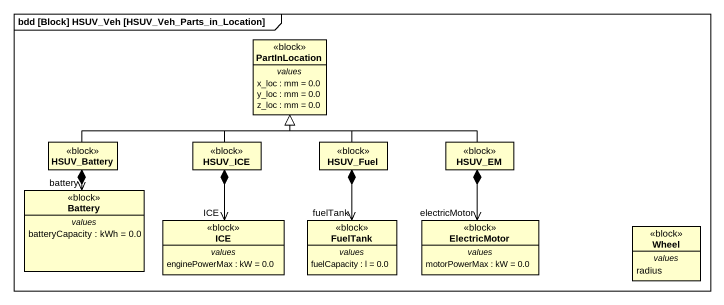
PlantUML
@startuml
mainframe bdd [Block] HSUV_Veh [HSUV_Veh_Parts_in_Location]
hide circle
hide empty members
class PartInLocation <<block>> {
  -- values --
  x_loc : mm = 0.0
  y_loc : mm = 0.0
  z_loc : mm = 0.0
}
class HSUV_Battery <<block>>
class HSUV_ICE <<block>>
class HSUV_Fuel <<block>>
class HSUV_EM <<block>>
class Battery <<block>> {
  -- values --
  batteryCapacity : kWh = 0.0
}
class ICE <<block>> {
  -- values --
  enginePowerMax : kW = 0.0
}
class FuelTank <<block>> {
  -- values --
  fuelCapacity : l = 0.0
}
class ElectricMotor <<block>> {
  -- values --
  motorPowerMax : kW = 0.0
}
class Wheel <<block>> {
  -- values --
  radius
}
HSUV_Battery -right-|> PartInLocation
HSUV_Battery *--> "battery" Battery
HSUV_ICE -up-|> PartInLocation
HSUV_ICE *--> "ICE" ICE
HSUV_Fuel -up-|> PartInLocation
HSUV_Fuel *--> "fuelTank" FuelTank
HSUV_EM -left-|> PartInLocation
HSUV_EM *--> "electricMotor" ElectricMotor
@enduml
